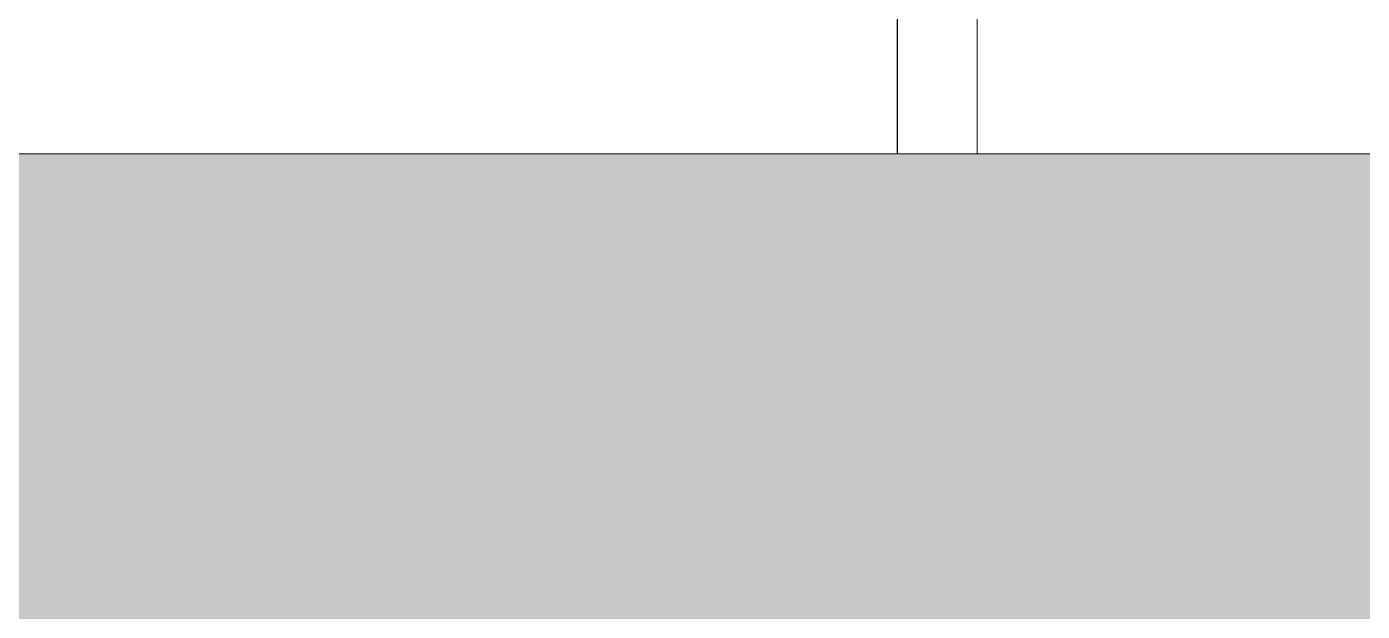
# Model space of a CAD drawing. Header units: millimetres. Extents: x 4237772 to 4686020, y -673 to 29459.
# Drawn here: x 4467257 to 4470238, y 13670 to 14974 of the extents above; entities that cross this region are included whole.
import ezdxf

# ---------------------------------------------------------------- set-up
doc = ezdxf.new("R2010")
doc.units = ezdxf.units.MM
doc.layers.add('A-GENM', color=13, linetype='Continuous', lineweight=5)
doc.layers.add('S-COLS', color=52, linetype='Continuous', lineweight=5)

# ---------------------------------------------------------------- blocks, each defined once
blk = doc.blocks.new('Mechanical - Condensers - Mechanical - Condensers-1249279-SECTION - GRIDS B1-B2')
at = {"layer": 'A-GENM'}
h = blk.add_hatch(color=256, dxfattribs=at)
h.paths.add_polyline_path([(4476229.5, 14590.3), (4477373.7, 14590.3), (4477376.3, 14690.3), (4461305.5, 14689), (4461305.5, 14590.3), (4476105.7, 14590.3)])
h.paths.add_polyline_path([(4461105.5, 14590.3), (4461105.5, 14690.3), (4438179.1, 14690.3), (4437065.4, 14590.3), (4461009.3, 14590.3)])
h.paths.add_polyline_path([(4436172.5, 14590.3), (4436182.7, 14590.3), (4436182.7, 14690.3), (4436075.5, 14689.9), (4436090.8, 14673.3), (4436168.3, 14594.5)])
h = blk.add_hatch(color=256, dxfattribs=at)
h.paths.add_polyline_path([(4415037.4, 8329.8), (4436182.7, 9438.4), (4436182.7, 10891.3), (4436172.5, 10891.3), (4436172.5, 10439.2), (4414985.1, 9328.4), (4415005.1, 8947.9)])
h.paths.add_polyline_path([(4436716.5, 9466.4), (4437172.1, 9490.2), (4437172.1, 13590.3), (4461105.5, 13590.3), (4461105.5, 14590.3), (4437034.5, 14590), (4436716.5, 14562.1), (4436716.5, 9584)])
h.paths.add_polyline_path([(4436182.7, 10904), (4436182.7, 11332.6), (4436172.5, 11332.6), (4436172.5, 10904)])
h.paths.add_polyline_path([(4436182.7, 11345.3), (4436182.7, 14590.3), (4436172.5, 14590.3), (4436172.5, 11345.3)])
h.paths.add_polyline_path([(4475115.8, 13590.3), (4477373.7, 13590.3), (4477373.7, 14590.3), (4461305.5, 14590.3), (4461305.5, 13590.3), (4474992.1, 13590.3)])
blk.add_line((4461105.7, 14690.3), (4438179.5, 14690.3), dxfattribs=at)
blk = doc.blocks.new('UB _Column_ - 410UB54-1478412-SECTION - GRIDS B1-B2')
at = {"layer": 'S-COLS'}
for p, q in [((4443750.7, 14690.3), (4443750.7, 15276.3)), ((4443572.5, 14690.3), (4443572.5, 15260.6)), ((4443573.4, 14690.3), (4443573.4, 15260.7))]:
    blk.add_line(p, q, dxfattribs=at)

msp = doc.modelspace()

# ---------------------------------------------------------------- block references
at = {"layer": 'A-GENM'}
msp.add_blockref('Mechanical - Condensers - Mechanical - Condensers-1249279-SECTION - GRIDS B1-B2', (25627.5, 0), dxfattribs=at)
at = {"layer": 'S-COLS'}
msp.add_blockref('UB _Column_ - 410UB54-1478412-SECTION - GRIDS B1-B2', (25627.5, 0), dxfattribs=at)

doc.saveas('drawing.dxf')
